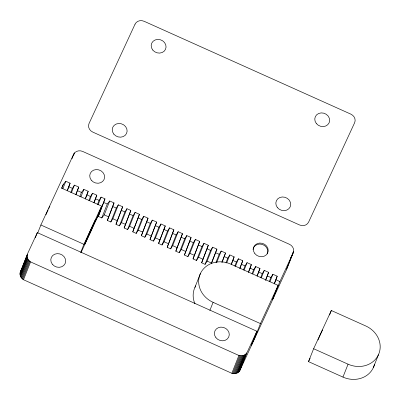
<?xml version="1.0" encoding="UTF-8"?>
<svg xmlns="http://www.w3.org/2000/svg" width="400" height="400" viewBox="0 0 400 400"><rect width="100%" height="100%" fill="white"/><g stroke="black" fill="none" stroke-linecap="round" stroke-linejoin="round"><path stroke-width="0.6" d="M37.665 233.095L40.875 224.985L73.615 154.29C75.15 150.955 79.57 149.945 82.73 151.46L289.375 244.275C292.325 245.525 294.425 248.94 293.47 252.13L286.395 270.005L239.685 370.855C238.04 373.375 234.615 374.205 231.84 373.295L23.505 279.725C21 278.275 19.375 275.155 20.235 272.29L27.6 253.645L37.335 232.63L256.9 331.245L251.395 345.145L254.935 337.5L260.44 323.6L278.135 285.385L230.78 264.115A23.605 21.05 21.6 0 0 200.405 273.555L194.9 287.455M256.9 331.245L247.165 352.26C245.635 355.595 241.21 356.61 238.05 355.09L31.405 262.28C28.455 261.025 26.355 257.61 27.31 254.42M67.35 190.875L70.115 183.185L65.81 181.25L63.355 184.305L61.585 188.125L101.625 206.11L96.12 220.01M75.96 194.74L78.725 187.055L74.42 185.12L72.395 188.365L70.79 192.42M85.43 198.995L88.195 191.305L83.89 189.375L81.44 192.425L79.835 196.48M94.04 202.86L96.81 195.175L92.5 193.24L90.48 196.485L88.875 200.54M104.985 198.85L98.32 216.38L104.985 198.85L101.115 197.11L99.09 200.355L97.485 204.41M211.4 263.76L216.92 249.12L212.615 247.19L207.115 261.09L205.09 264.335L201.645 262.79L208.31 245.255L204.005 243.32L198.505 257.22L196.48 260.47L193.035 258.92L199.7 241.39L195.395 239.455L189.89 253.355L187.87 256.6L184.425 255.055L191.09 237.52L186.785 235.585L181.28 249.49L179.26 252.735L175.815 251.185L182.48 233.655L178.175 231.72L172.67 245.62L170.65 248.865L167.205 247.32L173.87 229.785L169.565 227.85L164.06 241.755L162.04 245L158.595 243.45L165.26 225.92L160.955 223.985L155.45 237.885L153.43 241.13L149.985 239.585L156.65 222.05L152.345 220.12L146.84 234.02L144.815 237.265L141.375 235.72L148.04 218.185L143.735 216.25L138.23 230.15L136.205 233.395L132.765 231.85L139.43 214.315L135.125 212.385L129.62 226.285L127.595 229.53L124.15 227.985L130.82 210.45L126.945 208.71L121.44 222.61L119.415 225.855L115.975 224.31L122.64 206.775L118.335 204.84L112.83 218.745L110.805 221.99L107.36 220.44L114.03 202.91L109.725 200.975L107.27 204.03L101.765 217.93L97.89 216.19M107.36 220.44L114.03 202.91M115.975 224.31L122.64 206.775M124.15 227.985L130.82 210.45M132.765 231.85L139.43 214.315M141.375 235.72L148.04 218.185M149.985 239.585L156.65 222.05M158.595 243.45L165.26 225.92M167.205 247.32L173.87 229.785M175.815 251.185L182.48 233.655M184.425 255.055L191.09 237.52M193.035 258.92L199.7 241.39M201.645 262.79L208.31 245.255M222.075 262.415L225.53 252.99L221.225 251.055L219.205 254.3L215.995 262.41M231.375 264.545L234.145 256.855L229.835 254.925L227.815 258.17L225.98 262.8M239.985 268.41L242.755 260.725L238.45 258.79L236.425 262.035L234.82 266.09M248.595 272.28L251.365 264.59L247.06 262.655L245.035 265.905L243.43 269.96M257.205 276.145L259.975 268.46L255.67 266.525L253.645 269.77L252.04 273.825M265.815 280.01L268.585 272.325L264.28 270.39L262.255 273.64L260.65 277.69M274.425 283.88L277.195 276.195L272.89 274.26L270.865 277.505L269.26 281.56M293.47 252.13L279.905 281.565L272.635 299.29L278.135 285.385M20.055 273.1L27.135 255.23M20 273.935L27.075 256.06M20.06 274.775L27.14 256.9M20.245 275.605L27.32 257.735M35.27 237.84L37.335 232.63M20.54 276.42L27.615 258.55M20.945 277.2L28.02 259.33M21.455 277.935L28.53 260.06M22.06 278.605L29.135 260.73M22.745 279.205L29.825 261.33M23.505 279.725L30.585 261.85M71.965 158.755L74.02 153.57M73.61 155.21L74.525 152.905M61.75 188.36L63.355 184.305M62.83 188.78L65.81 181.25M67.135 190.715L70.115 183.185M71.44 192.65L74.42 185.12M75.745 194.585L78.725 187.055M80.91 196.905L83.89 189.375M85.215 198.835L88.195 191.305M89.52 200.77L92.5 193.24M93.825 202.705L96.81 195.175M98.13 204.635L101.115 197.11M80.715 252.43L83.925 244.32L101.625 206.11M101.765 217.93L104.22 214.875L109.725 200.975M110.805 221.99L116.31 208.09L118.335 204.84M119.415 225.855L124.92 211.955L126.945 208.71M127.595 229.53L133.1 215.63L135.125 212.385M136.205 233.395L141.71 219.495L143.735 216.25M144.815 237.265L150.32 223.365L152.345 220.12M153.43 241.13L158.93 227.23L160.955 223.985M162.04 245L167.54 231.1L169.565 227.85M170.65 248.865L176.15 234.965L178.175 231.72M179.26 252.735L184.76 238.835L186.785 235.585M187.87 256.6L193.375 242.7L195.395 239.455M196.48 260.47L201.985 246.565L204.005 243.32M205.09 264.335L210.595 250.435L212.615 247.19M216.92 249.12L211.42 263.025L207.115 261.09M216.64 262.64L221.225 251.055M221.865 262.255L225.53 252.99M226.625 263.03L229.835 254.925M209.87 310.44L213.08 302.33A23.605 21.05 21.6 0 1 200.405 273.555M231.16 264.385L234.145 256.855M235.465 266.32L238.45 258.79M239.77 268.255L242.755 260.725M244.075 270.185L247.06 262.655M248.38 272.12L251.365 264.59M252.685 274.055L255.67 266.525M256.99 275.99L259.975 268.46M261.3 277.92L264.28 270.39M265.375 280.435L268.585 272.325M231.84 373.295L238.915 355.42M232.735 373.52L239.815 355.645M269.91 281.79L272.89 274.26M233.65 373.64L240.725 355.765M234.56 373.645L241.635 355.775M235.455 373.545L242.53 355.675M236.32 373.335L243.395 355.465M237.14 373.025L244.215 355.15M237.895 372.61L244.97 354.74M238.58 372.105L245.655 354.235M239.18 371.52L246.255 353.645M239.685 370.855L246.765 352.985M274.215 283.72L277.195 276.195M290.51 258.565L291.195 256.835M292.105 254.525L292.79 252.795M286.57 269.195L293.65 251.325M374.545 364.19A23.605 21.05 21.6 0 1 342.955 377.095L308.515 361.63L313.625 348.72L331.325 310.505L365.765 325.975A23.605 21.05 21.6 0 1 378.445 354.75L373.335 367.66M329.55 314.995L331.325 310.505M342.955 377.095L348.07 364.19A23.605 21.05 21.6 0 0 378.445 354.75M317.985 340.005L318.55 338.705M45.93 214.775L47.425 211.435M318.74 338.275L319.365 336.865M319.575 336.39L320.22 334.965M47.665 210.91L48.15 209.85M320.435 334.49L322.58 329.895M20.235 272.29L21.81 268.89M81.025 252.605L99.485 212.75M308.515 361.63L310.08 358.255M48.8 208.47L49.32 207.385M49.685 206.67L49.86 206.375M68.955 186.82L72.395 188.365M77.565 190.685L81.44 192.425M87.035 194.94L90.48 196.485M95.645 198.805L99.09 200.355M103.825 202.48L107.27 204.03M112.865 206.54L116.31 208.09M121.475 210.41L124.92 211.955M129.655 214.08L133.1 215.63M138.265 217.95L141.71 219.495M146.875 221.815L150.32 223.365M155.485 225.685L158.93 227.23M164.095 229.55L167.54 231.1M172.71 233.42L176.15 234.965M181.32 237.285L184.76 238.835M189.93 241.155L193.375 242.7M198.54 245.02L201.985 246.565M207.15 248.885L210.595 250.435M215.76 252.755L219.205 254.3M224.37 256.62L227.815 258.17M232.98 260.49L236.425 262.035M241.59 264.355L245.035 265.905M250.2 268.225L253.645 269.77M258.81 272.09L262.255 273.64M267.42 275.96L270.865 277.505M276.03 279.825L279.905 281.565M104.22 214.875L108.525 216.81M112.83 218.745L117.135 220.675M121.44 222.61L125.315 224.35M129.62 226.285L133.925 228.22M138.23 230.15L142.535 232.085M146.84 234.02L151.145 235.95M155.45 237.885L159.755 239.82M164.06 241.755L168.365 243.685M172.67 245.62L176.975 247.555M181.28 249.49L185.585 251.42M189.89 253.355L194.195 255.29M198.505 257.22L202.81 259.155M40.875 224.985L83.925 244.32M213.08 302.33L260.44 323.6M313.625 348.72L348.07 364.19M194.95 303.8A23.605 21.05 21.6 0 1 195.75 285.83M252.995 249.475A7.555 6.735 21.6 0 1 262.29 244.42A7.555 6.735 21.6 0 1 267.265 253.975M89.395 232.68L84.225 244.68L84.815 244.255L90.615 231.74L95.82 219.65L95.23 220.075L89.395 232.68M135.06 24.14L89.045 123.495A7.08 6.315 21.6 0 0 92.845 132.13L299.495 224.945A7.08 6.315 21.6 0 0 308.61 222.11L354.625 122.755A7.08 6.315 21.6 0 0 350.82 114.125L144.175 21.31A7.08 6.315 21.6 0 0 135.06 24.14M152.725 50.01A7.555 6.735 21.6 0 0 165.505 49.36A7.555 6.735 21.6 0 0 157.625 39.42A7.555 6.735 21.6 0 0 152.725 50.01M277.38 207.56A7.555 6.735 21.6 0 0 290.165 206.905A7.555 6.735 21.6 0 0 282.285 196.97A7.555 6.735 21.6 0 0 277.38 207.56M113.785 134.08A7.555 6.735 21.6 0 0 126.57 133.43A7.555 6.735 21.6 0 0 118.69 123.49A7.555 6.735 21.6 0 0 113.785 134.08M316.32 123.49A7.555 6.735 21.6 0 0 329.105 122.835A7.555 6.735 21.6 0 0 321.225 112.9A7.555 6.735 21.6 0 0 316.32 123.49M52.34 264.23A7.555 6.735 21.6 0 0 65.125 263.575A7.555 6.735 21.6 0 0 57.245 253.64A7.555 6.735 21.6 0 0 52.34 264.23M215.94 337.71A7.555 6.735 21.6 0 0 228.725 337.055A7.555 6.735 21.6 0 0 220.845 327.12A7.555 6.735 21.6 0 0 215.94 337.71M91.28 180.16A7.555 6.735 21.6 0 0 104.065 179.505A7.555 6.735 21.6 0 0 96.185 169.57A7.555 6.735 21.6 0 0 91.28 180.16M254.875 253.64A7.555 6.735 21.6 0 0 267.66 252.985A7.555 6.735 21.6 0 0 259.78 243.05A7.555 6.735 21.6 0 0 254.875 253.64"/></g></svg>
